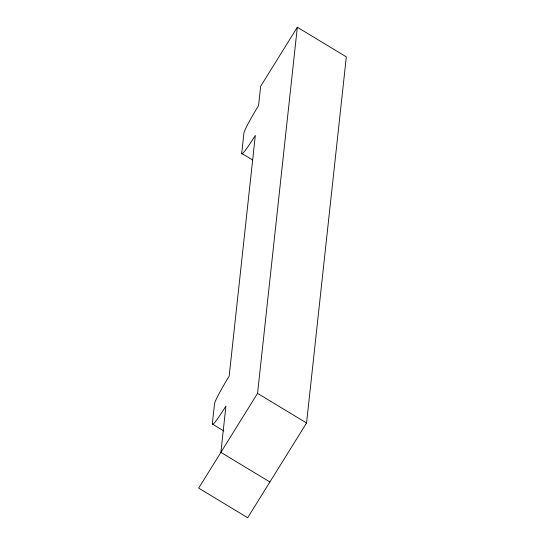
<?xml version="1.0" encoding="UTF-8"?>
<svg xmlns="http://www.w3.org/2000/svg" width="545" height="545" viewBox="0 0 545 545"><rect width="100%" height="100%" fill="white"/><g stroke="black" fill="none" stroke-linecap="round" stroke-linejoin="round"><path stroke-width="0.82" d="M223.838 430.959L212.312 423.99L214.505 403.77A27.127 2.051 -58.9 0 1 229.159 376.254L255.319 135.412A27.127 2.051 -58.9 0 1 241.708 153.377L252.512 159.91M241.708 153.377L243.901 133.164A27.127 2.051 -58.9 0 1 258.555 105.641L260.66 86.267L297.332 27.25L346.327 56.864L306.556 422.988L247.668 517.75L198.68 488.109L257.553 393.374L297.332 27.25M257.553 393.374L306.556 422.988M269.884 481.978L220.889 452.364L225.923 406.018A27.127 2.051 -58.9 0 1 212.312 423.99"/></g></svg>
